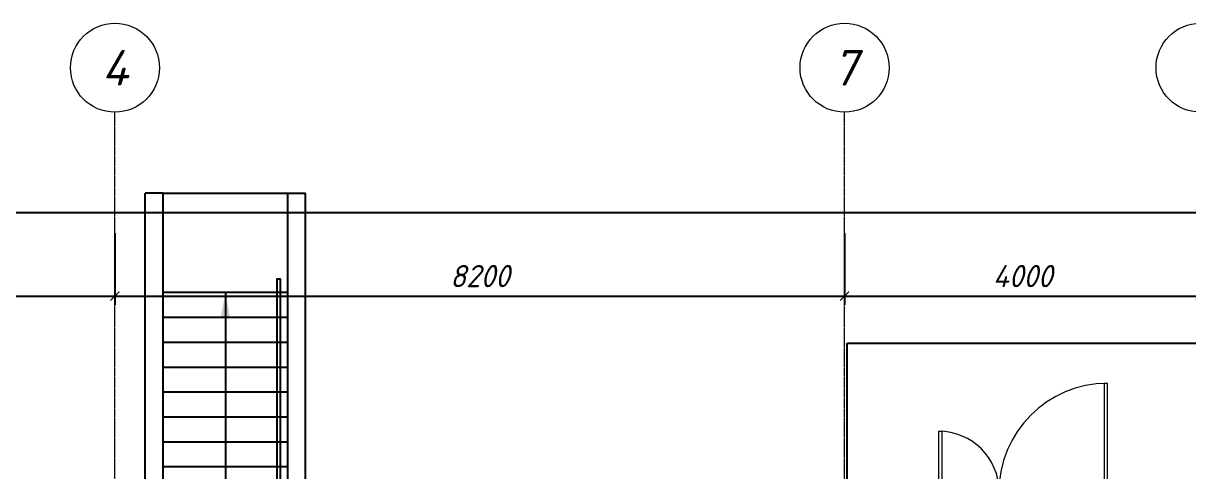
# Model space of a CAD drawing. Header units: millimetres. Extents: x -10178924 to 11692288, y -947381 to 58396.
# Drawn here: x 837752 to 850849, y -904134 to -899091 of the extents above; entities that cross this region are included whole.
import ezdxf
from ezdxf.enums import TextEntityAlignment as Align

# ---------------------------------------------------------------- set-up
doc = ezdxf.new("R2010")
doc.units = ezdxf.units.MM
doc.linetypes.add('осевая', pattern=[50.8, 31.75, -6.35, 6.35, -6.35])
for name, color, linetype, lineweight in [('PDF _0', 7, 'Continuous', 9), ('АР_Двери', 250, 'Continuous', 9), ('Основная ГКЛ', 250, 'Continuous', 9), ('Размеры осевые', 153, 'Continuous', 9), ('Стены.1', 7, 'Continuous', 25)]:
    doc.layers.add(name, color=color, linetype=linetype, lineweight=lineweight)
doc.layers.add('Лестницы _ крыльца.1', color=7, linetype='Continuous')
doc.layers.add('Тонкая', color=7, linetype='Continuous')
doc.styles.add('PDF ISOCPEUR Italic', font='isocpeui.ttf')
doc.styles.add('Текст_М100', font='GOST_Common Italic.ttf', dxfattribs={"height": 250})
doc.dimstyles.new('Размеры_М100', dxfattribs={"dimtxt": 250, "dimasz": 100, "dimexe": 100, "dimexo": 100, "dimgap": 100, "dimtad": 1, "dimrnd": 5, "dimtxsty": 'Текст_М100', "dimblk": 'ARCHTICK', "dimcen": 250, "dimdle": 100, "dimadec": 0, "dimazin": 2, "dimtfac": 1, "dimtmove": 1, "dimatfit": 3, "dimfxl": 1, "dimarcsym": 0})

# ---------------------------------------------------------------- blocks, each defined once
blk = doc.blocks.new('*U2196')
at = {"layer": 'АР_Двери'}
for points in [[(1945, 1217), (1910, 1217), (1910, 0), (1945, 0)], [(50, 678), (85, 678), (85, 0), (50, 0)], [(50, 0), (0, 0), (0, -150), (50, -150)], [(1945, 0), (1995, 0), (1995, -150), (1945, -150)]]:
    blk.add_lwpolyline(points, close=True, dxfattribs=at)
for centre, radius, start, end in [((1945, 0), 1217, 90, 180), ((50, 0), 678, 0, 90)]:
    blk.add_arc(centre, radius, start, end, dxfattribs=at)
at = {"layer": 'Основная ГКЛ', "ltscale": 5}
for p, q in [((-10, 0), (-10, -150)), ((2005, 0), (2005, -150))]:
    blk.add_line(p, q, dxfattribs=at)
blk = doc.blocks.new('_ArchTick')
at = {"color": 0, "linetype": 'ByBlock', "const_width": 0.15}
blk.add_lwpolyline([(-0.5, -0.5), (0.5, 0.5)], dxfattribs=at)
blk = doc.blocks.new('*D2502')
at = {"layer": 'Defpoints', "color": 0, "ltscale": 100, "transparency": 16777216}
for p in [(-7000, -26445), (61000, -26445), (61000, -26928)]:
    blk.add_point(p, dxfattribs=at)
at = {"layer": 'Размеры осевые', "color": 0, "lineweight": -2, "ltscale": 100, "transparency": 16777216}
for p, q in [((-7000, -26545), (-7000, -27028)), ((61000, -26545), (61000, -27028)), ((-7100, -26928), (61100, -26928))]:
    blk.add_line(p, q, dxfattribs=at)
at = {"layer": 'Размеры осевые', "color": 0, "lineweight": -2, "ltscale": 100, "transparency": 16777216, "xscale": 100, "yscale": 100, "zscale": 100, "rotation": 180}
blk.add_blockref('_ArchTick', (-7000, -26928), dxfattribs=at)
at = {"layer": 'Размеры осевые', "color": 0, "lineweight": -2, "ltscale": 100, "transparency": 16777216, "xscale": 100, "yscale": 100, "zscale": 100}
blk.add_blockref('_ArchTick', (61000, -26928), dxfattribs=at)
at = {"layer": 'Размеры осевые', "color": 0, "ltscale": 100, "transparency": 16777216, "insert": (27000, -26703), "char_height": 250, "attachment_point": 5, "style": 'Текст_М100'}
blk.add_mtext('68000', dxfattribs=at)
blk = doc.blocks.new('*D2504')
at = {"layer": 'Defpoints', "color": 0, "ltscale": 100, "transparency": 16777216}
for p in [(5000, -27060), (-600, -27438), (5000, -27868)]:
    blk.add_point(p, dxfattribs=at)
at = {"layer": 'Размеры осевые', "color": 0, "lineweight": -2, "ltscale": 100, "transparency": 16777216}
for p, q in [((5000, -27160), (5000, -27968)), ((-600, -27538), (-600, -27968)), ((-700, -27868), (5100, -27868))]:
    blk.add_line(p, q, dxfattribs=at)
at = {"layer": 'Размеры осевые', "color": 0, "lineweight": -2, "ltscale": 100, "transparency": 16777216, "xscale": 100, "yscale": 100, "zscale": 100, "rotation": 180}
blk.add_blockref('_ArchTick', (-600, -27868), dxfattribs=at)
at = {"layer": 'Размеры осевые', "color": 0, "lineweight": -2, "ltscale": 100, "transparency": 16777216, "xscale": 100, "yscale": 100, "zscale": 100}
blk.add_blockref('_ArchTick', (5000, -27868), dxfattribs=at)
at = {"layer": 'Размеры осевые', "color": 0, "ltscale": 100, "transparency": 16777216, "insert": (2200, -27643), "char_height": 250, "attachment_point": 5, "style": 'Текст_М100'}
blk.add_mtext('5600', dxfattribs=at)
blk = doc.blocks.new('*D2505')
at = {"layer": 'Defpoints', "color": 0, "ltscale": 100, "transparency": 16777216}
for p in [(5000, -27060), (13200, -27060), (13200, -27868)]:
    blk.add_point(p, dxfattribs=at)
at = {"layer": 'Размеры осевые', "color": 0, "lineweight": -2, "ltscale": 100, "transparency": 16777216}
for p, q in [((5000, -27160), (5000, -27968)), ((13200, -27160), (13200, -27968)), ((4900, -27868), (13300, -27868))]:
    blk.add_line(p, q, dxfattribs=at)
at = {"layer": 'Размеры осевые', "color": 0, "lineweight": -2, "ltscale": 100, "transparency": 16777216, "xscale": 100, "yscale": 100, "zscale": 100, "rotation": 180}
blk.add_blockref('_ArchTick', (5000, -27868), dxfattribs=at)
at = {"layer": 'Размеры осевые', "color": 0, "lineweight": -2, "ltscale": 100, "transparency": 16777216, "xscale": 100, "yscale": 100, "zscale": 100}
blk.add_blockref('_ArchTick', (13200, -27868), dxfattribs=at)
at = {"layer": 'Размеры осевые', "color": 0, "ltscale": 100, "transparency": 16777216, "insert": (9100, -27643), "char_height": 250, "attachment_point": 5, "style": 'Текст_М100'}
blk.add_mtext('8200', dxfattribs=at)
blk = doc.blocks.new('*D2506')
at = {"layer": 'Defpoints', "color": 0, "ltscale": 100, "transparency": 16777216}
for p in [(13200, -27060), (17200, -27060), (17200, -27868)]:
    blk.add_point(p, dxfattribs=at)
at = {"layer": 'Размеры осевые', "color": 0, "lineweight": -2, "ltscale": 100, "transparency": 16777216}
for p, q in [((13200, -27160), (13200, -27968)), ((17200, -27160), (17200, -27968)), ((13100, -27868), (17300, -27868))]:
    blk.add_line(p, q, dxfattribs=at)
at = {"layer": 'Размеры осевые', "color": 0, "lineweight": -2, "ltscale": 100, "transparency": 16777216, "xscale": 100, "yscale": 100, "zscale": 100, "rotation": 180}
blk.add_blockref('_ArchTick', (13200, -27868), dxfattribs=at)
at = {"layer": 'Размеры осевые', "color": 0, "lineweight": -2, "ltscale": 100, "transparency": 16777216, "xscale": 100, "yscale": 100, "zscale": 100}
blk.add_blockref('_ArchTick', (17200, -27868), dxfattribs=at)
at = {"layer": 'Размеры осевые', "color": 0, "ltscale": 100, "transparency": 16777216, "insert": (15200, -27643), "char_height": 250, "attachment_point": 5, "style": 'Текст_М100'}
blk.add_mtext('4000', dxfattribs=at)
blk = doc.blocks.new('A$Cad086cf1')
at = {"color": 251, "true_color": 0x636466, "transparency": 33554687}
blk.add_lwpolyline([(6821.19, -30929.449), (6821.19, -30929.449), (6861.19, -30929.449), (6861.19, -27829.449), (6861.19, -27679.449), (6821.19, -27679.449), (6821.19, -30929.449)], dxfattribs=at)
at = {"layer": 'PDF _0', "color": 18, "lineweight": 25, "true_color": 0x000000, "transparency": 33554687}
blk.add_line((6241.094, -27829.449), (6240.565, -30629.449), dxfattribs=at)
at = {"layer": 'Лестницы _ крыльца.1', "color": 251, "true_color": 0x636466, "transparency": 33554687}
for p, q in [((5340.998, -31819.641), (5340.998, -26709.449)), ((5540.998, -26709.449), (5340.998, -26709.449)), ((5540.998, -31819.641), (5540.998, -26709.449)), ((5540.998, -26709.449), (6941.19, -26709.449)), ((6941.19, -31819.641), (6941.19, -26709.449)), ((6941.19, -26709.449), (7141.19, -26709.449)), ((7141.19, -31819.641), (7141.19, -26709.449)), ((6941.19, -27829.449), (5540.998, -27829.449)), ((6941.19, -28109.449), (5540.998, -28109.449)), ((6941.19, -28389.449), (5540.998, -28389.449)), ((6941.19, -28669.449), (5540.998, -28669.449)), ((6941.19, -28949.449), (5540.998, -28949.449)), ((6941.19, -29229.449), (5540.998, -29229.449)), ((6941.19, -29509.449), (5540.998, -29509.449)), ((6941.19, -29789.449), (5540.998, -29789.449))]:
    blk.add_line(p, q, dxfattribs=at)
at = {"layer": 'Размеры осевые', "color": 251, "linetype": 'осевая', "ltscale": 0.5, "true_color": 0x636466, "transparency": 33554687}
for p, q in [((5000, -40100), (5000, -25800)), ((13200, -40100), (13200, -25800))]:
    blk.add_line(p, q, dxfattribs=at)
at = {"layer": 'Размеры осевые', "color": 251, "ltscale": 100, "true_color": 0x636466, "transparency": 33554687}
for centre in [(5000, -25300), (13200, -25300), (17200, -25300)]:
    blk.add_circle(centre, 500, dxfattribs=at)
at = {"layer": 'Стены.1', "color": 251, "true_color": 0x636466, "transparency": 33554559}
blk.add_solid([(6294.012, -28109.449), (6241.094, -27829.449), (6188.175, -28109.449)], dxfattribs=at)
at = {"layer": 'Тонкая', "color": 251, "ltscale": 100, "true_color": 0x636466, "transparency": 33554687}
for p, q in [((13227.722, -28396.63), (17227.722, -28396.63)), ((13227.722, -30066.63), (13227.722, -28396.63))]:
    blk.add_line(p, q, dxfattribs=at)
at = {"color": 251, "linetype": 'ByBlock', "true_color": 0x636466, "transparency": 33554687}
blk.add_blockref('*U2196', (14208.142, -30066.63), dxfattribs=at)
at = {"layer": 'Размеры осевые', "color": 251, "ltscale": 100, "true_color": 0x636466, "transparency": 33554687, "style": 'PDF ISOCPEUR Italic'}
for s, p in [('4', (5000, -25300)), ('7', (13200, -25300))]:
    blk.add_text(s, height=400, dxfattribs=at).set_placement(p, align=Align.MIDDLE_CENTER)
at = {"layer": 'Размеры осевые', "color": 251, "ltscale": 100, "true_color": 0x636466, "transparency": 33554687}
for base, p1, p2, picture, middle in [((61000, -26928.154), (-7000, -26444.862), (61000, -26444.862), '*D2502', (27000, -26703.154)), ((5000, -27867.723), (-600, -27437.867), (5000, -27060.289), '*D2504', (2200, -27642.723)), ((13200, -27867.723), (5000, -27060.289), (13200, -27060.289), '*D2505', (9100, -27642.723)), ((17200, -27867.723), (13200, -27060.289), (17200, -27060.289), '*D2506', (15200, -27642.723))]:
    dim = blk.add_linear_dim(base=base, p1=p1, p2=p2, dimstyle='Размеры_М100', dxfattribs=at)
    dim.commit()
    dim.dimension.update_dxf_attribs({"geometry": picture, "text_midpoint": middle})

msp = doc.modelspace()

# ---------------------------------------------------------------- block references
msp.add_blockref('A$Cad086cf1', (833781.5, -874290.7))

doc.saveas('drawing.dxf')
